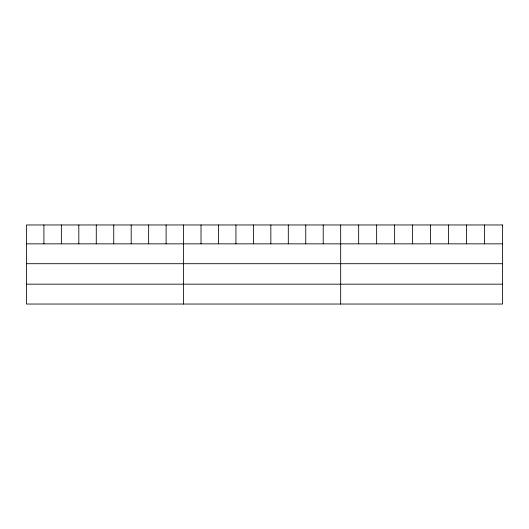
<?xml version="1.0" encoding="UTF-8"?>
<svg xmlns="http://www.w3.org/2000/svg" width="529" height="529" viewBox="0 0 529 529"><rect width="100%" height="100%" fill="white"/><g stroke="black" fill="none" stroke-linecap="round" stroke-linejoin="round"><path stroke-width="0.79" d="M26.45 243.849L502.55 243.849M26.45 263.707L502.55 263.707M26.45 284.172L502.55 284.172M484.564 224.964L484.564 243.849M466.578 224.964L466.578 243.849M448.592 224.964L448.592 243.849M430.606 224.964L430.606 243.849M412.62 224.964L412.62 243.849M394.634 224.964L394.634 243.849M376.648 224.964L376.648 243.849M358.662 224.964L358.662 243.849M340.676 224.964L340.676 304.036M323.219 224.964L323.219 243.849M305.762 224.964L305.762 243.849M288.305 224.964L288.305 243.849M270.848 224.964L270.848 243.849M253.391 224.964L253.391 243.849M235.934 224.964L235.934 243.849M218.477 224.964L218.477 243.849M201.02 224.964L201.02 243.849M183.563 224.964L183.563 304.036M166.106 224.964L166.106 243.849M148.649 224.964L148.649 243.849M131.192 224.964L131.192 243.849M113.735 224.964L113.735 243.849M96.278 224.964L96.278 243.849M78.821 224.964L78.821 243.849M61.364 224.964L61.364 243.849M43.907 224.964L43.907 243.849M502.55 224.964L26.45 224.964L26.45 304.036L502.55 304.036L502.55 224.964"/></g></svg>
